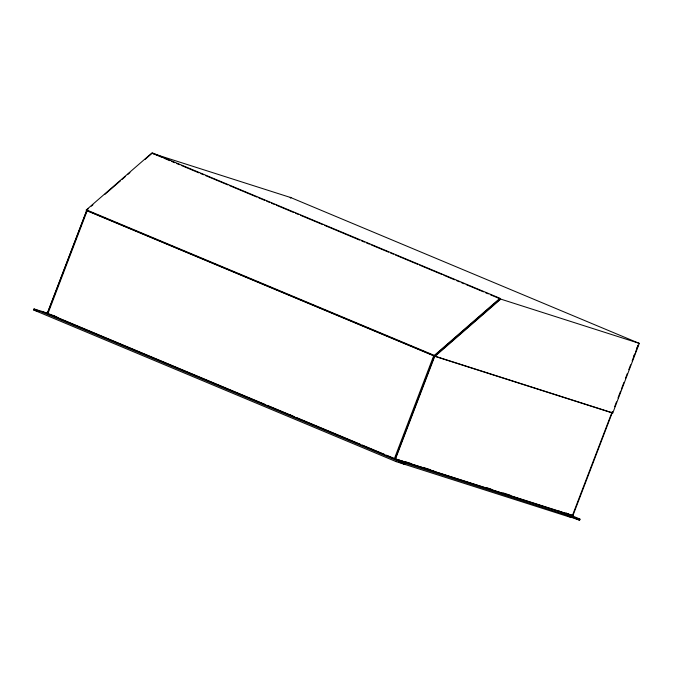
<?xml version="1.0" encoding="UTF-8"?>
<svg xmlns="http://www.w3.org/2000/svg" width="673" height="673" viewBox="0 0 673 673"><rect width="100%" height="100%" fill="white"/><g stroke="black" fill="none" stroke-linecap="round" stroke-linejoin="round"><path stroke-width="1.01" d="M571.596 516.351L571.192 517.537L396.052 461.602L33.759 310.043L33.919 309.042L42.424 311.506L405.011 463.226L580.042 519.329L579.537 520.204L567.398 515.922M55.152 316.142L47.312 313.29L86.682 210.624M48.136 313.803L47.421 313.172L86.632 210.733A0.976 0.446 60.3 0 1 86.943 210.758M572.908 515.56L394.378 458.7L433.656 355.84M34.062 308.873L396.666 460.559L404.759 463.1L404.28 464.227M490.297 294.707L500.148 298.913L639.308 343.373L612.809 412.919L434.699 356.067L435.238 356.236M86.481 209.757L86.598 210.397L434.346 355.866L500.047 298.787L499.862 298.24L152.132 152.779L86.043 210.161L86.624 210.405M87.153 210.834L47.842 313.786M290.627 198.198L290.845 197.626M396.666 460.559L396.254 461.628M434.27 356.48L434.135 356.034M405.011 463.226L404.599 464.294M499.812 299.468L500.148 298.913M571.882 516.502L571.478 517.579M612.809 412.919L612.396 412.608M395.202 458.818L434.329 356.345M612.178 411.75L572.353 515.686M612.565 411.876L572.832 515.821L395.118 459.011M633.512 357.01L634.639 354.074M636.877 348.193L638.004 345.257M638.618 343.642L638.761 343.171L290.172 197.324M614.634 406.753L616.493 401.874M617.982 397.97L620.59 391.139M621.339 389.187L623.947 382.365M625.436 378.462L627.295 373.582M628.784 369.679L630.651 364.8M632.14 360.896L634.748 354.074M635.489 352.122L638.097 345.291M638.845 343.339L639.35 343.415M434.741 356.034L500.132 299.022M42.264 311.708L48.49 313.425M395.43 459.087L434.775 356.261M86.607 210.27L88.18 208.899M499.871 298.375L434.346 355.403L434.455 355.874M91.335 206.165L92.916 204.785M104.736 194.489L120.509 180.776M122.057 179.43L125.212 176.688M127.576 174.635L129.931 172.574M144.947 159.509L152.039 153.335M500.636 299.224L435.137 356.202M572.664 515.754L565.959 512.977M434.363 356.194L612.051 412.869M579.638 520.187L573.682 517.739M290.08 414.896L290.963 415.224M152.182 153.326L290.761 197.568M53.1 315.948L58.08 317.538M38.672 311.591L33.65 309.942M406.012 461.93L411.018 463.529M423.031 467.365L430.039 469.603M486.108 487.496L491.113 489.094M503.126 492.93L510.134 495.168M394.471 458.549L434.186 471.226M434.346 355.403L86.43 209.858M152.258 153.293L161.941 157.347M163.876 158.155L169.756 160.67M171.623 161.394L174.601 162.698M176.469 163.421L179.447 164.725M181.315 165.449L198.813 172.826M200.689 173.55L203.591 174.77M205.526 175.577L227.802 184.898M229.745 185.706L256.867 197.054M258.802 197.862L264.682 200.377M266.55 201.101L269.52 202.405M271.396 203.128L274.365 204.432M276.233 205.156L293.739 212.533M295.607 213.257L298.518 214.477M300.452 215.284L322.729 224.605M324.664 225.413L359.601 240.084M361.477 240.816L364.446 242.112M366.314 242.835L369.292 244.139M371.16 244.863L388.59 252.156M390.533 252.972L393.436 254.184M395.371 254.991L417.655 264.312M419.59 265.128L441.867 274.441M443.801 275.257L454.527 279.8M456.395 280.523L459.365 281.819M461.241 282.551L464.21 283.846M466.078 284.57L483.517 291.863M485.452 292.679L488.362 293.891M86.724 210.657L434.716 356.219M566.38 513.339L580.05 519.11M559.128 511.118L571.722 516.384M265.398 404.566L53.209 315.755M267.332 405.373L294.446 416.713M296.389 417.529L360.307 444.264M362.242 445.08L384.519 454.393M386.453 455.209L394.201 458.448M398.828 461.93L404.397 464.261M395.631 459.104A0.976 0.446 60.3 0 1 395.127 458.944"/></g></svg>
